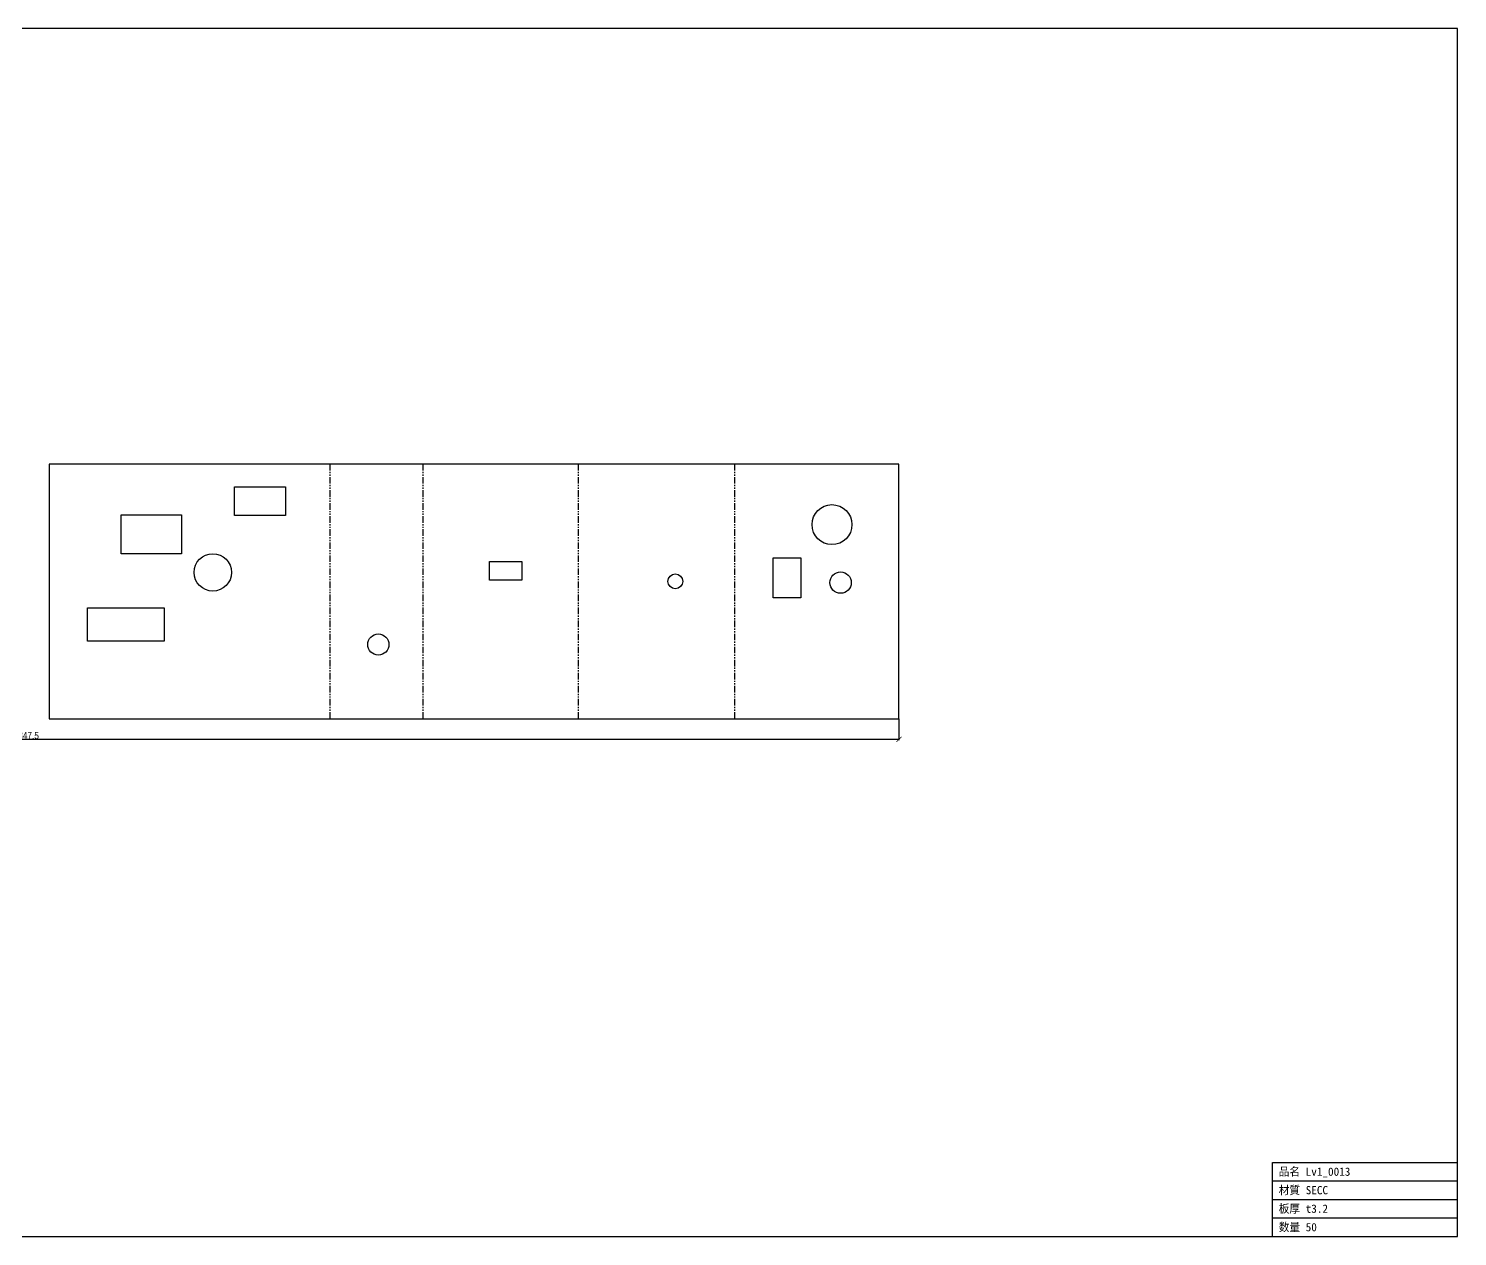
# Model space of a CAD drawing. Header units: millimetres. Extents: x -212 to 1119, y -252 to 336.
# Drawn here: x 424 to 1119, y -252 to 336 of the extents above; entities that cross this region are included whole.
import ezdxf

# ---------------------------------------------------------------- set-up
doc = ezdxf.new("R2010")
doc.units = ezdxf.units.MM
doc.linetypes.add('PHANTOM', pattern=[6.35, 3.175, -0.635, 0.635, -0.635, 0.635, -0.635])
for name, color, linetype in [('BEND', 7, 'Continuous'), ('CUT', 7, 'Continuous'), ('DIM', 7, 'Continuous'), ('FRAME', 7, 'Continuous'), ('TEXT', 7, 'Continuous')]:
    doc.layers.add(name, color=color, linetype=linetype)
doc.styles.add('OpenSansCondensed-Light', font='OpenSansCondensed-Light.ttf')
doc.dimstyles.new('EZDXF', dxfattribs={"dimtxt": 0.25, "dimasz": 0.175, "dimexe": 0.375, "dimexo": 0.125, "dimgap": 0.1, "dimtad": 1, "dimlfac": 100, "dimzin": 12, "dimdsep": 46, "dimtxsty": 'OpenSansCondensed-Light', "dimblk": 'ARCHTICK', "dimcen": 2.5, "dimazin": 3, "dimtfac": 0.5, "dimtmove": 2, "dimatfit": 3})

# ---------------------------------------------------------------- blocks, each defined once
blk = doc.blocks.new('_ARCHTICK')
at = {"color": 0, "linetype": 'BYBLOCK', "const_width": 0.15}
blk.add_lwpolyline([(-0.5, -0.5), (0.5, 0.5)], dxfattribs=at)

msp = doc.modelspace()

# ---------------------------------------------------------------- linework, layer by layer
at = {"layer": 'BEND', "color": 3, "linetype": 'PHANTOM'}
for p, q in [((570.37, 123.92), (570.37, 0)), ((615.69, 123.92), (615.69, 0)), ((691.24, 123.92), (691.24, 0)), ((767.46, 123.92), (767.46, 0))]:
    msp.add_line(p, q, dxfattribs=at)
at = {"layer": 'CUT'}
for p, q in [((847.48, 123.92), (433.74, 123.92)), ((433.74, 123.92), (433.74, 0)), ((847.48, 0), (847.48, 123.92)), ((524, 98.85), (524, 112.78)), ((524, 112.78), (548.74, 112.78)), ((548.74, 112.78), (548.74, 98.85)), ((468.83, 80.31), (468.83, 99.25)), ((468.83, 99.25), (498.26, 99.25)), ((498.26, 99.25), (498.26, 80.31)), ((548.74, 98.85), (524, 98.85)), ((498.26, 80.31), (468.83, 80.31)), ((648.09, 76.58), (663.82, 76.58)), ((648.09, 67.48), (648.09, 76.58)), ((663.82, 76.58), (663.82, 67.48)), ((786.24, 78.3), (799.75, 78.3)), ((786.24, 58.83), (786.24, 78.3)), ((799.75, 78.3), (799.75, 58.83)), ((663.82, 67.48), (648.09, 67.48)), ((799.75, 58.83), (786.24, 58.83)), ((452.42, 37.78), (452.42, 53.99)), ((452.42, 53.99), (489.69, 53.99)), ((489.69, 53.99), (489.69, 37.78)), ((489.69, 37.78), (452.42, 37.78)), ((433.74, 0), (847.48, 0))]:
    msp.add_line(p, q, dxfattribs=at)
for centre, radius in [((814.86, 94.45), 9.71), ((513.44, 71.2), 9.1), ((738.58, 66.85), 3.6), ((819.03, 66.25), 5.2), ((594.02, 36.11), 5.17)]:
    msp.add_circle(centre, radius, dxfattribs=at)
at = {"layer": 'FRAME'}
for p, q in [((1119.35, 335.79), (-211.87, 335.79)), ((1119.35, -251.87), (1119.35, 335.79)), ((1029.35, -251.87), (1029.35, -215.87)), ((1029.35, -215.87), (1119.35, -215.87)), ((1029.35, -224.87), (1119.35, -224.87)), ((1029.35, -233.87), (1119.35, -233.87)), ((1029.35, -242.87), (1119.35, -242.87)), ((-211.87, -251.87), (1119.35, -251.87))]:
    msp.add_line(p, q, dxfattribs=at)

# ---------------------------------------------------------------- texts
at = {"layer": 'TEXT'}
for s, p in [('品名 Lv1_0013', (1032.35, -222.37)), ('材質 SECC', (1032.35, -231.37)), ('板厚 t3.2', (1032.35, -240.37)), ('数量 50', (1032.35, -249.37))]:
    msp.add_text(s, height=4, dxfattribs=at).set_placement(p)

# ---------------------------------------------------------------- dimensions: what is measured, and where the dimension line sits
at = {"layer": 'DIM'}
msp.add_linear_dim(base=(0, -10), p1=(0, 0), p2=(847.48, 0), dimstyle='EZDXF', override={"dimtxt": 3.5, "dimasz": 2.5, "dimdec": 1, "dimlfac": 1}, dxfattribs=at).render()

doc.saveas('drawing.dxf')
